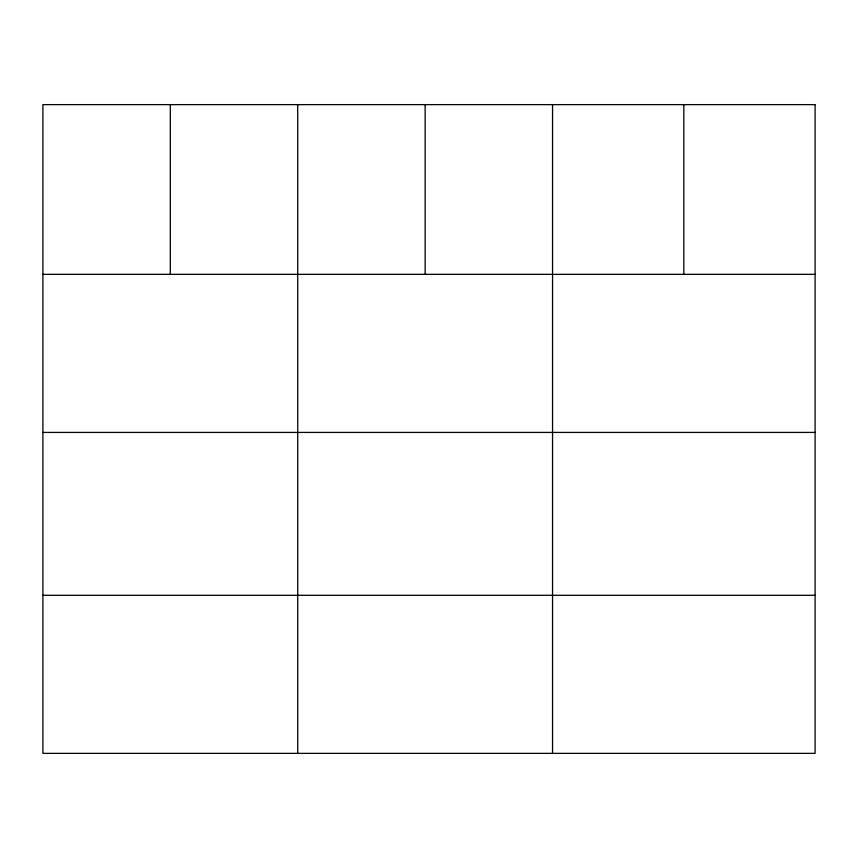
<?xml version="1.0" encoding="UTF-8"?>
<svg xmlns="http://www.w3.org/2000/svg" width="858" height="858" viewBox="0 0 858 858"><rect width="100%" height="100%" fill="white"/><g stroke="black" fill="none" stroke-linecap="round" stroke-linejoin="round"><path stroke-width="1.29" d="M42.9 274.346L815.1 274.346M42.9 432.421L815.1 432.421M42.9 595.291L815.1 595.291M683.826 104.633L683.826 274.346M552.552 104.633L552.552 753.367M425.139 104.633L425.139 274.346M297.726 104.633L297.726 753.367M170.313 104.633L170.313 274.346M815.1 104.633L42.9 104.633L42.9 753.367L815.1 753.367L815.1 104.633"/></g></svg>
